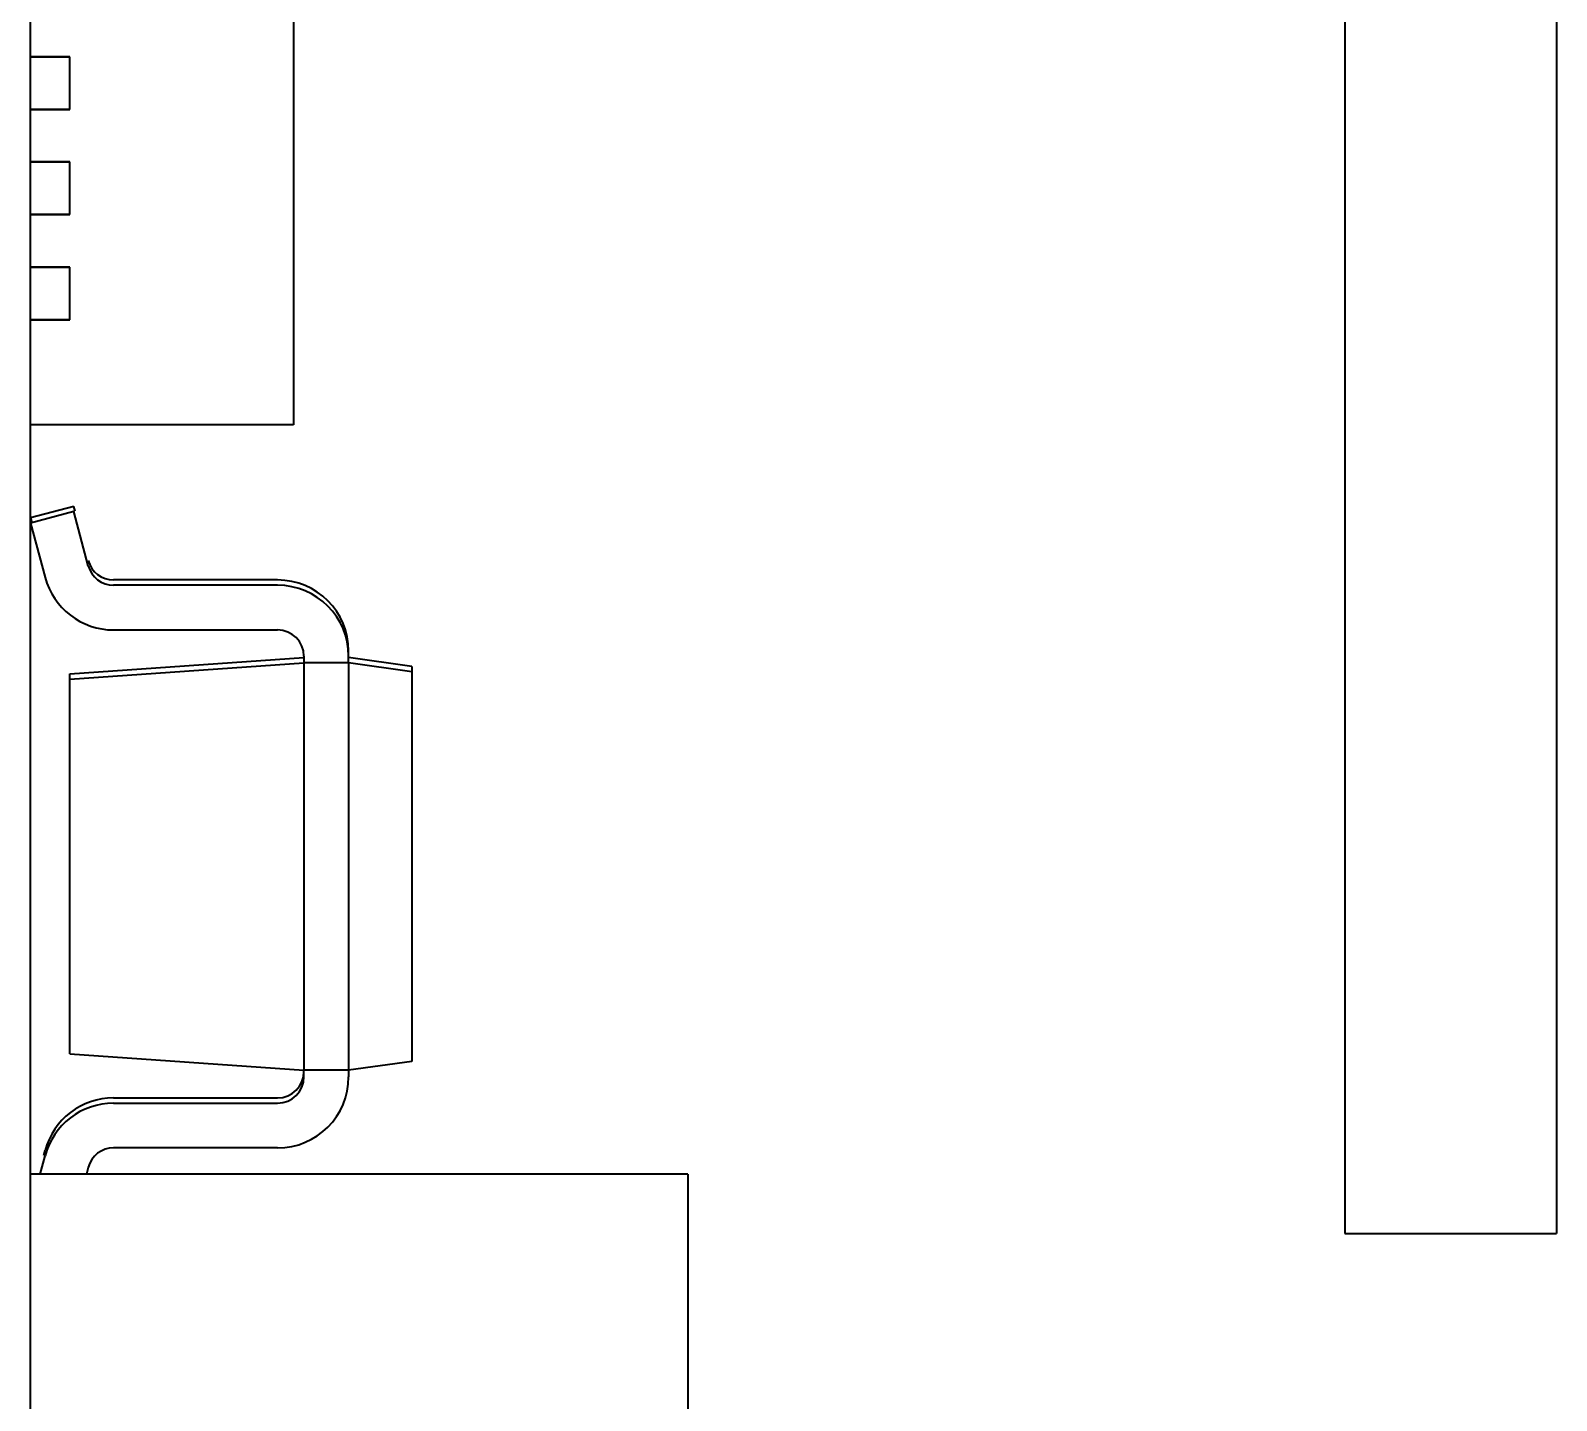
# Model space of a CAD drawing. Extents: x 386 to 1062, y 188 to 634.
# Drawn here: x 771.59 to 777.4, y 425.79 to 431 of the extents above; entities that cross this region are included whole.
import ezdxf

# ---------------------------------------------------------------- set-up
doc = ezdxf.new("R2010")
doc.units = 0

msp = doc.modelspace()

# ---------------------------------------------------------------- linework, layer by layer
at = {"color": 7, "lineweight": 35}
for p, q in [((771.5948, 406), (771.5948, 435)), ((774.0948, 426.65), (774.0948, 404.15))]:
    msp.add_line(p, q, dxfattribs=at)
at = {"color": 7, "lineweight": 35, "ltscale": 0.2125}
for p, q in [((776.5948, 434.9248), (776.5948, 426.4248)), ((777.3998, 434.9248), (777.3998, 426.4248))]:
    msp.add_line(p, q, dxfattribs=at)
at = {"color": 7, "lineweight": 35, "ltscale": 0.075}
msp.add_line((772.5948, 432.5), (772.5948, 429.5), dxfattribs=at)
at = {"color": 7, "lineweight": 35, "ltscale": 0.003751}
for p, q in [((771.5948, 430.9), (771.7448, 430.9)), ((771.7448, 430.9), (771.5948, 430.9)), ((771.5948, 430.7), (771.7448, 430.7)), ((771.7448, 430.7), (771.5948, 430.7)), ((771.5948, 430.5), (771.7448, 430.5)), ((771.7448, 430.5), (771.5948, 430.5)), ((771.5948, 430.3), (771.7448, 430.3)), ((771.7448, 430.3), (771.5948, 430.3)), ((771.5948, 430.1), (771.7448, 430.1)), ((771.7448, 430.1), (771.5948, 430.1)), ((771.5948, 429.9), (771.7448, 429.9)), ((771.7448, 429.9), (771.5948, 429.9))]:
    msp.add_line(p, q, dxfattribs=at)
at = {"color": 7, "lineweight": 35, "ltscale": 0.005}
for p, q in [((771.7448, 430.7), (771.7448, 430.9)), ((771.7448, 430.7), (771.7448, 430.9)), ((771.7448, 430.3), (771.7448, 430.5)), ((771.7448, 430.3), (771.7448, 430.5)), ((771.7448, 429.9), (771.7448, 430.1)), ((771.7448, 429.9), (771.7448, 430.1))]:
    msp.add_line(p, q, dxfattribs=at)
at = {"color": 7, "lineweight": 35, "ltscale": 0.025}
msp.add_line((772.5948, 429.5), (771.5948, 429.5), dxfattribs=at)
at = {"color": 7, "lineweight": 35, "ltscale": 0.004249}
for p, q in [((771.759, 429.19), (771.5948, 429.146)), ((771.759, 429.17), (771.5948, 429.126))]:
    msp.add_line(p, q, dxfattribs=at)
at = {"color": 7, "lineweight": 35, "ltscale": 0.000483393}
msp.add_line((771.764, 429.1713), (771.759, 429.19), dxfattribs=at)
at = {"color": 7, "lineweight": 35, "ltscale": 0.005329}
for p, q in [((771.8141, 428.9641), (771.759, 429.17)), ((771.5948, 429.126), (771.65, 428.9201))]:
    msp.add_line(p, q, dxfattribs=at)
at = {"color": 7, "lineweight": 35, "ltscale": 0.000482656}
for p, q in [((771.5948, 429.146), (771.5998, 429.1273)), ((771.645, 426.7212), (771.65, 426.7399))]:
    msp.add_line(p, q, dxfattribs=at)
at = {"color": 7, "lineweight": 35, "ltscale": 0.015601}
for p, q in [((772.5348, 428.91), (771.9108, 428.91)), ((772.5348, 428.89), (771.9108, 428.89)), ((771.9108, 428.72), (772.5348, 428.72)), ((771.9108, 426.94), (772.5348, 426.94)), ((771.9108, 426.92), (772.5348, 426.92)), ((772.5348, 426.75), (771.9108, 426.75))]:
    msp.add_line(p, q, dxfattribs=at)
at = {"color": 7, "lineweight": 35, "ltscale": 0.022303}
for p, q in [((771.7448, 428.5528), (772.6348, 428.615)), ((771.7448, 428.5328), (772.6348, 428.595)), ((771.7448, 427.1072), (772.6348, 427.045))]:
    msp.add_line(p, q, dxfattribs=at)
at = {"color": 7, "lineweight": 35, "ltscale": 0.000624847}
for p, q in [((772.6348, 428.62), (772.6348, 428.595)), ((772.8048, 428.595), (772.8048, 428.62))]:
    msp.add_line(p, q, dxfattribs=at)
at = {"color": 7, "lineweight": 35, "ltscale": 0.000499725}
for p, q in [((772.6348, 428.615), (772.6348, 428.595)), ((771.7448, 428.5328), (771.7448, 428.5528)), ((773.0448, 428.5813), (773.0448, 428.5613))]:
    msp.add_line(p, q, dxfattribs=at)
at = {"color": 7, "lineweight": 35, "ltscale": 0.03875}
for p, q in [((772.6348, 428.595), (772.6348, 427.045)), ((772.8048, 428.595), (772.8048, 427.045))]:
    msp.add_line(p, q, dxfattribs=at)
at = {"color": 7, "lineweight": 35, "ltscale": 0.004251}
for p, q in [((772.8048, 428.595), (772.6348, 428.595)), ((772.8048, 428.595), (772.6348, 428.595)), ((772.8048, 427.045), (772.6348, 427.045))]:
    msp.add_line(p, q, dxfattribs=at)
at = {"color": 7, "lineweight": 35, "ltscale": 0.00062561}
for p, q in [((772.8048, 428.615), (772.8048, 428.64)), ((772.6348, 427.02), (772.6348, 427.045)), ((772.8048, 427.045), (772.8048, 427.02))]:
    msp.add_line(p, q, dxfattribs=at)
at = {"color": 7, "lineweight": 35, "ltscale": 0.006059}
for p, q in [((773.0448, 428.5813), (772.8048, 428.615)), ((773.0448, 428.5613), (772.8048, 428.595)), ((773.0448, 427.0787), (772.8048, 427.045))]:
    msp.add_line(p, q, dxfattribs=at)
at = {"color": 7, "lineweight": 35, "ltscale": 0.035638}
msp.add_line((771.7448, 427.1072), (771.7448, 428.5328), dxfattribs=at)
at = {"color": 7, "lineweight": 35, "ltscale": 0.037064}
msp.add_line((773.0448, 428.5613), (773.0448, 427.0787), dxfattribs=at)
at = {"color": 7, "lineweight": 35, "ltscale": 0.001809}
msp.add_line((771.6312, 426.65), (771.65, 426.7199), dxfattribs=at)
at = {"color": 7, "lineweight": 35, "ltscale": 0.000669555}
msp.add_line((771.8141, 426.6759), (771.8073, 426.65), dxfattribs=at)
at = {"color": 7, "lineweight": 35, "ltscale": 0.0625}
msp.add_line((774.0948, 426.65), (771.5948, 426.65), dxfattribs=at)
at = {"color": 7, "lineweight": 35, "ltscale": 0.020125}
msp.add_line((776.5948, 426.4248), (777.3998, 426.4248), dxfattribs=at)
at = {"color": 7, "lineweight": 35}
for centre, radius, start, end in [((771.9108, 429.01), 0.1, 195.00001, 270), ((771.9108, 428.99), 0.1, 195.00001, 270), ((771.9108, 428.99), 0.27, 195.00001, 270), ((772.5348, 428.64), 0.27, 0, 90), ((772.5348, 428.62), 0.27, 0, 90), ((772.5348, 428.62), 0.1, 0, 90), ((772.5348, 427.04), 0.1, 270, 360), ((772.5348, 427.02), 0.27, 270, 360), ((772.5348, 427.02), 0.1, 270, 360), ((771.9108, 426.67), 0.27, 90, 164.99999), ((771.9108, 426.65), 0.27, 90, 164.99999), ((771.9108, 426.65), 0.1, 90, 164.99999)]:
    msp.add_arc(centre, radius, start, end, dxfattribs=at)

doc.saveas('drawing.dxf')
